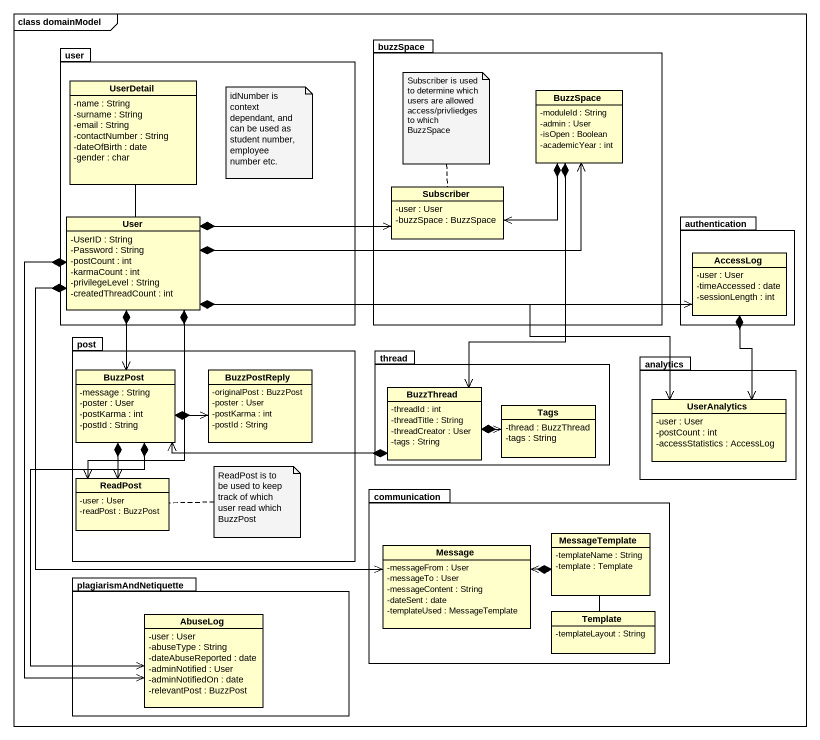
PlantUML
@startuml
mainframe class domainModel
hide circle
hide empty members
skinparam classAttributeIconSize 0
package buzzSpace {
  class BuzzSpace {
    -moduleId : String
    -admin : User
    -isOpen : Boolean
    -academicYear : int
  }
  class Subscriber {
    -user : User
    -buzzSpace : BuzzSpace
  }
}
package user {
  class UserDetail {
    -name : String
    -surname : String
    -email : String
    -contactNumber : String
    -dateOfBirth : date
    -gender : char
  }
  class User {
    -UserID : String
    -Password : String
    -postCount : int
    -karmaCount : int
    -privilegeLevel : String
    -createdThreadCount : int
  }
}
package authentication {
  class AccessLog {
    -user : User
    -timeAccessed : date
    -sessionLength : int
  }
}
package post {
  class BuzzPost {
    -message : String
    -poster : User
    -postKarma : int
    -postId : String
  }
  class BuzzPostReply {
    -originalPost : BuzzPost
    -poster : User
    -postKarma : int
    -postId : String
  }
  class ReadPost {
    -user : User
    -readPost : BuzzPost
  }
}
package thread {
  class BuzzThread {
    -threadId : int
    -threadTitle : String
    -threadCreator : User
    -tags : String
  }
  class Tags {
    -thread : BuzzThread
    -tags : String
  }
}
package analytics {
  class UserAnalytics {
    -user : User
    -postCount : int
    -accessStatistics : AccessLog
  }
}
package communication {
  class MessageTemplate {
    -templateName : String
    -template : Template
  }
  class Message {
    -messageFrom : User
    -messageTo : User
    -messageContent : String
    -dateSent : date
    -templateUsed : MessageTemplate
  }
  class Template {
    -templateLayout : String
  }
}
package plagiarismAndNetiquette {
  class AbuseLog {
    -user : User
    -abuseType : String
    -dateAbuseReported : date
    -adminNotified : User
    -adminNotifiedOn : date
    -relevantPost : BuzzPost
  }
}
BuzzSpace *--> Subscriber
BuzzSpace *--> BuzzThread
User -up- UserDetail
User *-right-> BuzzSpace
User *-right-> Subscriber
User *-right-> AccessLog
User *--> BuzzPost
User *-right-> UserAnalytics
User *--> ReadPost
User *--> Message
User *--> AbuseLog
AccessLog *--> UserAnalytics
BuzzPost *-right-> BuzzPostReply
BuzzPost *--> ReadPost
BuzzPost *--> AbuseLog
BuzzThread *-left-> BuzzPost
BuzzThread *-right-> Tags
MessageTemplate *-left-> Message
MessageTemplate -- Template
note top of Subscriber : Subscriber is used to determine which users are allowed access/privliedges to which BuzzSpace
note as N2
  idNumber is context dependant, and can be used as student number, employee number etc.
end note
note right of ReadPost : ReadPost is to be used to keep track of which user read which BuzzPost
@enduml
